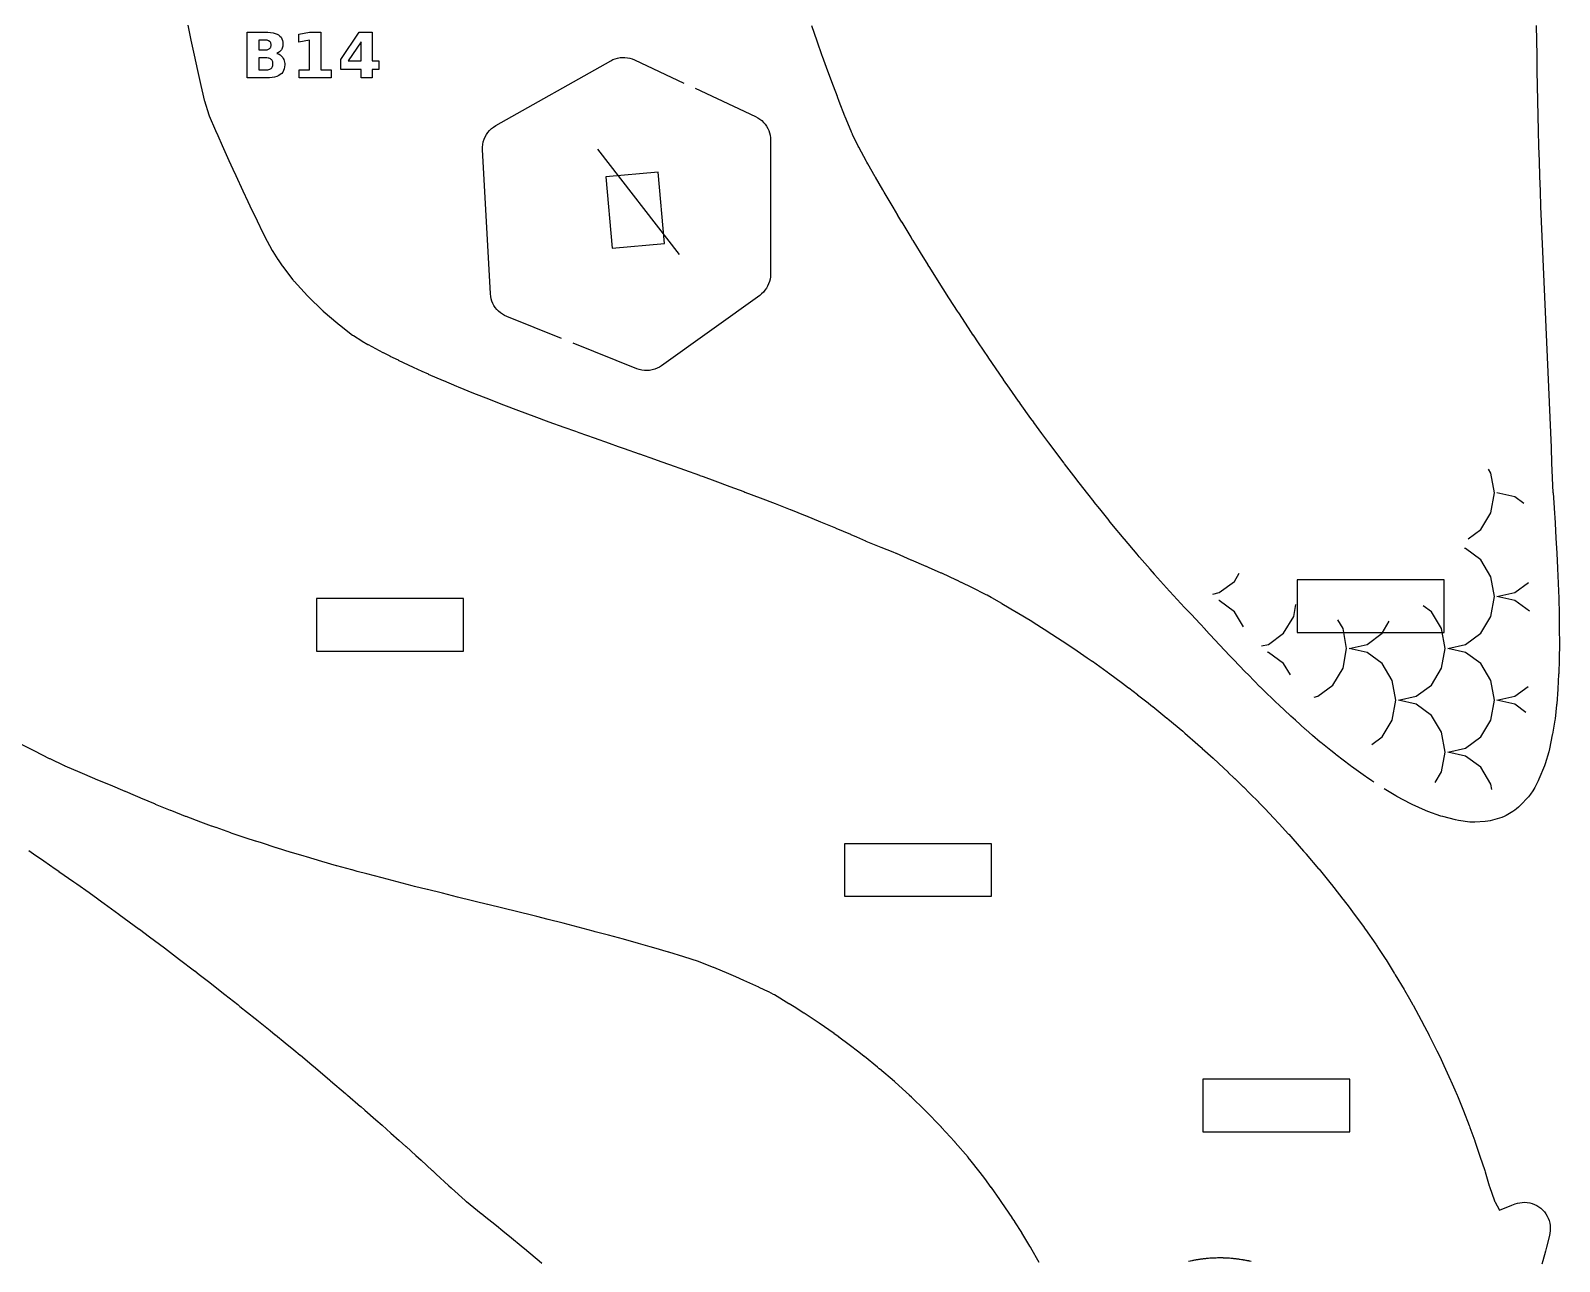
# Model space of a CAD drawing. Header units: millimetres. Extents: x 1 to 297, y 5 to 290.
# Drawn here: x 209.9 to 291, y 70.2 to 135.5 of the extents above; entities that cross this region are included whole.
import ezdxf

# ---------------------------------------------------------------- set-up
doc = ezdxf.new("R2010")
doc.units = ezdxf.units.MM
for name, color, linetype in [('CUT', 1, 'CONTINUOUS'), ('ENGRAVE', 5, 'CONTINUOUS'), ('SCORE', 7, 'CONTINUOUS')]:
    doc.layers.add(name, color=color, linetype=linetype)

msp = doc.modelspace()

# ---------------------------------------------------------------- linework, layer by layer
at = {"layer": 'CUT', "color": 1}
for points in [[(218.2818, 135.8169), (218.4464, 135.0204), (218.6191, 134.2163), (218.7911, 133.4193), (218.968, 132.6196), (219.0726, 132.1586), (219.1451, 131.8443), (219.1583, 131.796), (219.3943, 131.056), (219.4161, 130.9979), (219.7486, 130.2332), (219.8686, 129.961), (220.1007, 129.4342), (220.459, 128.6346), (220.6682, 128.1759), (220.8236, 127.8347), (221.193, 127.0361), (221.4678, 126.4535), (221.5709, 126.235), (221.9518, 125.4377), (222.267, 124.7926), (222.3404, 124.643), (222.3494, 124.6253), (222.7557, 123.8604), (222.7813, 123.8166), (223.0577, 123.3864), (223.0675, 123.3717), (223.2826, 123.0573), (223.3016, 123.0311), (223.8513, 122.3124), (223.8664, 122.2933), (223.8938, 122.2604), (223.9128, 122.2386), (224.625, 121.4585), (224.638, 121.4446), (224.6456, 121.4368), (224.6604, 121.4221), (225.4429, 120.6699), (225.455, 120.6587), (225.4643, 120.6505), (226.2399, 119.9897), (226.2557, 119.9766), (226.401, 119.861), (226.4063, 119.8569), (227.0199, 119.3795), (227.0681, 119.3455), (227.5017, 119.0708), (227.5229, 119.058), (227.827, 118.8821), (227.846, 118.8715), (228.6295, 118.4547), (228.6397, 118.4494), (228.9957, 118.2686), (229.0017, 118.2655), (229.4277, 118.055), (229.4376, 118.0503), (230.2276, 117.6773), (230.2355, 117.6737), (230.6863, 117.4686), (231.0264, 117.3145), (231.0345, 117.3109), (231.8256, 116.9661), (231.8334, 116.9627), (232.5324, 116.6695), (232.5341, 116.6688), (232.6229, 116.6314), (233.4248, 116.3029), (233.4313, 116.3003), (234.2228, 115.9866), (234.5233, 115.8701), (234.5246, 115.8696), (235.0222, 115.6762), (235.8221, 115.3723), (236.6252, 115.0737), (237.4209, 114.7793), (238.2242, 114.4893), (238.8334, 114.2708), (239.0229, 114.2031), (239.8229, 113.9203), (240.6243, 113.64), (241.1062, 113.471), (241.1077, 113.4705), (241.4236, 113.3594), (241.4263, 113.3584), (242.2241, 113.0757), (242.226, 113.075), (243.0232, 112.7912), (243.0273, 112.7898), (243.3581, 112.6708), (243.3595, 112.6703), (243.822, 112.5034), (244.6244, 112.2187), (245.4205, 111.9372), (245.43, 111.9338), (245.604, 111.8708), (245.6055, 111.8702), (246.2217, 111.6462), (246.23, 111.6432), (247.0217, 111.3495), (247.0309, 111.346), (247.7574, 111.0704), (247.7589, 111.0698), (247.8242, 111.045), (248.6252, 110.7435), (248.6278, 110.7425), (249.4209, 110.4421), (249.4329, 110.4375), (249.8619, 110.2702), (249.8637, 110.2695), (250.2205, 110.1298), (250.235, 110.1241), (251.0226, 109.8051), (251.0344, 109.8002), (251.8251, 109.4711), (252.6218, 109.145), (252.6358, 109.1392), (253.4205, 108.8076), (253.4389, 108.7996), (253.7353, 108.6691), (253.7374, 108.6682), (254.2192, 108.455), (254.2392, 108.4466), (255.0234, 108.1323), (255.0329, 108.1284), (255.6646, 107.8697), (255.6658, 107.8691), (255.8203, 107.8057), (255.8376, 107.7984), (256.6279, 107.4608), (256.6312, 107.4594), (257.4235, 107.1184), (257.4365, 107.1127), (257.5353, 107.0689), (257.5368, 107.0682), (258.2203, 106.7644), (258.2417, 106.7547), (259.0267, 106.3891), (259.0372, 106.3842), (259.2763, 106.2703), (259.2877, 106.2648), (259.8307, 105.9999), (259.8353, 105.9976), (260.6049, 105.6185), (260.664, 105.5875), (260.8747, 105.4703), (260.8927, 105.4601), (261.4343, 105.1477), (261.441, 105.1438), (262.2287, 104.6834), (262.248, 104.6719), (262.2597, 104.6648), (262.2622, 104.6633), (263.0307, 104.1944), (263.0483, 104.1834), (263.5537, 103.8642), (263.5563, 103.8625), (263.8329, 103.6869), (263.8483, 103.677), (264.6399, 103.1591), (264.6424, 103.1574), (264.7828, 103.0651), (264.7905, 103.06), (265.4355, 102.6294), (265.4484, 102.6207), (265.9709, 102.263), (265.9744, 102.2606), (266.2344, 102.0815), (266.2516, 102.0694), (267.0376, 101.5093), (267.0501, 101.5002), (267.1003, 101.4636), (267.109, 101.4572), (267.8413, 100.9133), (267.8485, 100.9079), (268.1729, 100.6636), (268.1833, 100.6557), (268.6423, 100.303), (268.6495, 100.2974), (269.2062, 99.8636), (269.2181, 99.8542), (269.4433, 99.6745), (269.4506, 99.6687), (270.2001, 99.0622), (270.2104, 99.0539), (270.2437, 99.0263), (270.2522, 99.0192), (271.0411, 98.3569), (271.0561, 98.3441), (271.1553, 98.2583), (271.1591, 98.255), (271.8433, 97.6586), (271.8559, 97.6475), (272.0671, 97.4588), (272.0738, 97.4527), (272.6473, 96.9331), (272.6537, 96.9272), (272.9442, 96.6606), (272.9565, 96.6492), (273.4484, 96.1861), (273.4547, 96.1801), (273.7911, 95.8594), (273.8023, 95.8485), (274.2495, 95.412), (274.2556, 95.4059), (274.6067, 95.0588), (274.6183, 95.0472), (275.0505, 94.6091), (275.0565, 94.6029), (275.3909, 94.2597), (275.406, 94.2439), (275.8518, 93.771), (275.8576, 93.7648), (276.1457, 93.4553), (276.1539, 93.4464), (276.6509, 92.9026), (276.6603, 92.8922), (276.8749, 92.6523), (276.8793, 92.6474), (277.4502, 92.003), (277.4627, 91.9887), (277.581, 91.8513), (277.5853, 91.8463), (278.2481, 91.0685), (278.2669, 91.046), (278.9109, 90.2559), (278.9255, 90.2377), (279.0568, 90.0708), (279.0613, 90.065), (279.5361, 89.4545), (279.55, 89.4364), (279.858, 89.0262), (279.8622, 89.0205), (280.1388, 88.648), (280.1439, 88.6411), (280.6547, 87.9437), (280.6668, 87.9269), (280.725, 87.8448), (280.7272, 87.8418), (281.2788, 87.0593), (281.3022, 87.0249), (281.4611, 86.784), (281.4643, 86.779), (281.8079, 86.2528), (281.824, 86.2276), (282.2598, 85.5263), (282.268, 85.5129), (282.3127, 85.4392), (282.7883, 84.6523), (282.8053, 84.6235), (283.064, 84.1702), (283.0664, 84.1661), (283.2458, 83.8491), (283.2602, 83.8232), (283.6832, 83.0359), (283.8638, 82.699), (283.8686, 82.6902), (284.1031, 82.245), (284.1141, 82.2236), (284.5038, 81.4504), (284.521, 81.4148), (284.6664, 81.1038), (284.6696, 81.097), (284.8835, 80.6325), (285.2479, 79.8451), (285.2609, 79.8161), (285.4682, 79.3388), (285.4695, 79.3359), (285.5946, 79.0458), (285.6088, 79.0115), (285.9214, 78.2281), (286.233, 77.4478), (286.2492, 77.4051), (286.2701, 77.3471), (286.271, 77.3446), (286.525, 76.6354), (286.5325, 76.6139), (286.7996, 75.8263), (286.8011, 75.8216), (287.059, 75.0518), (287.0775, 74.992), (287.2908, 74.24), (287.3017, 74.2055), (287.565, 73.4506), (287.5728, 73.4307), (287.5822, 73.4115), (287.8335, 72.9458), (288.4944, 73.2272), (288.6597, 73.285), (288.7868, 73.3204), (288.9145, 73.3494), (289.0462, 73.3662), (289.1789, 73.3702), (289.3114, 73.3613), (289.4424, 73.3398), (289.5707, 73.3057), (289.6951, 73.2593), (289.8145, 73.2013), (289.9277, 73.1319), (290.0337, 73.052), (290.1315, 72.9622), (290.2202, 72.8634), (290.299, 72.7565), (290.367, 72.6425), (290.4238, 72.5225), (290.4687, 72.3976), (290.5014, 72.2689), (290.5215, 72.1377), (290.5287, 72.0069), (290.529, 71.9683), (290.5248, 71.8513), (290.5103, 71.7334), (290.486, 71.6188), (290.3228, 70.9853), (290.273, 70.787), (290.1418, 70.2603), (290.09, 70.0974)], [(281.1819, 95.6623), (281.0723, 95.7349), (280.7792, 95.9262), (280.7368, 95.9551), (279.9807, 96.4912), (279.9306, 96.5285), (279.9176, 96.5386), (279.9123, 96.5427), (279.1727, 97.1079), (279.1346, 97.1381), (278.8918, 97.338), (278.3694, 97.7599), (278.3348, 97.7888), (277.93, 98.1389), (277.5665, 98.4472), (277.535, 98.4748), (277.0198, 98.9402), (276.7639, 99.1673), (276.7352, 99.1935), (276.1526, 99.7415), (275.9615, 99.9183), (275.9353, 99.9431), (275.3213, 100.5427), (275.1593, 100.6984), (275.1355, 100.7219), (274.5202, 101.3439), (274.3574, 101.5063), (274.3356, 101.5286), (273.7454, 102.1453), (273.5557, 102.3414), (273.5356, 102.3625), (272.995, 102.9461), (272.7486, 103.2089), (272.7415, 103.2165), (272.2528, 103.746), (272.2476, 103.7516), (271.9462, 104.0701), (271.9449, 104.0715), (271.4964, 104.5467), (271.1537, 104.9073), (271.1368, 104.9254), (270.7498, 105.348), (270.3522, 105.7799), (270.3367, 105.7971), (270.0237, 106.1491), (269.5508, 106.6786), (269.5366, 106.6948), (269.3162, 106.9497), (268.7496, 107.6022), (268.7366, 107.6174), (268.6243, 107.7507), (267.9521, 108.5453), (267.9408, 108.5587), (267.2872, 109.3522), (267.1469, 109.5225), (267.1368, 109.535), (266.6403, 110.1529), (266.3463, 110.519), (266.3363, 110.5315), (266.0057, 110.9535), (265.5451, 111.5419), (265.5363, 111.5533), (265.3825, 111.7542), (264.7713, 112.5534), (264.7447, 112.588), (264.7359, 112.5996), (264.169, 113.3547), (263.9439, 113.6544), (263.9358, 113.6654), (263.5753, 114.1555), (263.1431, 114.743), (263.1357, 114.7533), (262.99, 114.9553), (262.9888, 114.957), (262.4155, 115.7545), (262.413, 115.7581), (262.3424, 115.857), (262.3352, 115.8672), (261.8526, 116.5569), (261.5417, 117.0014), (261.5351, 117.011), (261.2974, 117.3572), (260.7498, 118.1559), (260.7473, 118.1595), (260.7408, 118.1691), (260.7349, 118.1779), (260.2131, 118.9577), (260.2123, 118.959), (259.9403, 119.3666), (259.9347, 119.3749), (259.683, 119.7583), (259.159, 120.5581), (259.1398, 120.5873), (259.1345, 120.5954), (258.641, 121.3583), (258.6397, 121.3603), (258.3393, 121.8265), (258.3344, 121.834), (258.1284, 122.1585), (258.1267, 122.1612), (257.6234, 122.958), (257.6208, 122.9621), (257.5386, 123.0933), (257.534, 123.1007), (257.1271, 123.7598), (257.126, 123.7615), (256.7381, 124.3918), (256.7339, 124.3988), (256.6365, 124.5592), (256.6341, 124.5632), (256.1541, 125.3602), (256.1527, 125.3626), (255.9378, 125.7209), (255.9333, 125.7286), (255.6777, 126.1614), (255.2061, 126.9616), (255.1371, 127.0785), (255.1335, 127.0847), (254.7393, 127.7611), (254.7378, 127.7635), (254.3367, 128.4551), (254.3334, 128.4608), (254.2851, 128.5451), (254.2643, 128.5827), (253.8612, 129.341), (253.8356, 129.3919), (253.5356, 130.0194), (253.5287, 130.0341), (253.4768, 130.1462), (253.4559, 130.1938), (253.1388, 130.9546), (253.1247, 130.9899), (252.8248, 131.7714), (252.8234, 131.7751), (252.7314, 132.0169), (252.7282, 132.0254), (252.524, 132.5736), (252.2266, 133.371), (252.2245, 133.3769), (251.9359, 134.1619), (251.9267, 134.1879), (251.6562, 134.9732), (251.3774, 135.7733)], [(289.7897, 135.8019), (289.7986, 135.0029), (289.8099, 134.2023), (289.8226, 133.4022), (289.8365, 132.6022), (289.8514, 131.8021), (289.8672, 131.0047), (289.8867, 130.2058), (289.9108, 129.4041), (289.9372, 128.603), (289.9642, 127.8029), (289.9916, 127.0028), (290.0193, 126.2026), (290.0469, 125.4043), (290.0766, 124.6064), (290.1105, 123.8058), (290.1476, 123.0038), (290.1842, 122.204), (290.22, 121.4042), (290.2201, 121.4025), (290.2548, 120.6042), (290.2548, 120.6023), (290.2884, 119.8042), (290.323, 119.0082), (290.3639, 118.2042), (290.4039, 117.4056), (290.4041, 117.4017), (290.4417, 116.6059), (290.4419, 116.6009), (290.4749, 115.8416), (290.4764, 115.8064), (290.4767, 115.7996), (290.5067, 115.004), (290.5067, 115.0015), (290.5351, 114.2082), (290.5702, 113.4057), (290.5705, 113.4005), (290.6021, 112.6074), (290.6024, 112.5981), (290.6283, 111.811), (290.6289, 111.7958), (290.6745, 111.0086), (290.675, 111.001), (290.7307, 110.2098), (290.7313, 110.2002), (290.7814, 109.4094), (290.782, 109.3995), (290.8263, 108.6042), (290.8709, 107.8059), (290.8711, 107.8023), (290.9133, 107.0065), (290.9136, 107.0011), (290.9523, 106.2123), (290.9531, 106.194), (290.9807, 105.4117), (290.9812, 105.3925), (290.9976, 104.608), (290.9978, 104.5944), (291.0063, 103.8011), (291.0151, 103.0142), (291.0152, 102.9859), (291.0075, 102.2182), (291.0065, 102.1781), (290.9757, 101.4074), (290.9747, 101.3854), (290.9306, 100.6065), (290.9292, 100.5838), (290.873, 99.8201), (290.8679, 99.766), (290.7832, 99.0265), (290.7726, 98.9525), (290.643, 98.198), (290.639, 98.1754), (290.4959, 97.4204), (290.4588, 97.2715), (290.2599, 96.6329), (290.2182, 96.5179), (289.9253, 95.8122), (289.8862, 95.7268), (289.7087, 95.3718), (289.6081, 95.203), (289.4848, 95.0269), (289.3716, 94.8864), (288.9369, 94.4158), (288.8463, 94.3265), (288.7478, 94.2462), (288.6533, 94.1762), (288.5455, 94.1042), (288.1942, 93.8933), (288.0827, 93.8333), (287.9646, 93.7833), (287.844, 93.745), (287.3398, 93.6106), (287.2112, 93.5829), (287.0806, 93.5678), (286.5367, 93.5315), (286.3975, 93.5294), (286.2589, 93.5416), (285.6633, 93.6247), (285.509, 93.6556), (284.8245, 93.8351), (284.7332, 93.8626), (284.0405, 94.0982), (283.9113, 94.1497), (283.2032, 94.4761), (283.131, 94.5121), (282.3969, 94.9057), (282.3345, 94.9413), (281.7278, 95.3098)], [(238.1059, 119.1904), (235.1901, 120.359), (235.0735, 120.4123), (234.9609, 120.4772), (234.8549, 120.5525), (234.7565, 120.6374), (234.6665, 120.7313), (234.5859, 120.8333), (234.5152, 120.9424), (234.4551, 121.0577), (234.4062, 121.1781), (234.3689, 121.3027), (234.3435, 121.4302), (234.3304, 121.5577), (233.9113, 129.216), (233.9107, 129.353), (233.9242, 129.4913), (233.9515, 129.6275), (233.9924, 129.7602), (234.0465, 129.8882), (234.1133, 130.01), (234.192, 130.1245), (234.2818, 130.2304), (234.3819, 130.3268), (234.4912, 130.4126), (234.607, 130.4858), (240.7095, 133.9292), (240.8249, 133.9873), (240.9469, 134.0347), (241.0729, 134.0703), (241.2017, 134.0938), (241.3321, 134.1049), (241.463, 134.1036), (241.5932, 134.0899), (241.7215, 134.0638), (241.8467, 134.0256), (241.9661, 133.9764), (244.5902, 132.7453)], [(245.1787, 132.4692), (248.3907, 130.9623), (248.5038, 130.9026), (248.6122, 130.8315), (248.7135, 130.7505), (248.8067, 130.6603), (248.891, 130.5618), (248.9657, 130.4557), (249.03, 130.3431), (249.0834, 130.2249), (249.1254, 130.1023), (249.1557, 129.9762), (249.174, 129.8478), (249.1801, 129.72), (249.1801, 122.5969), (249.174, 122.4684), (249.1555, 122.3393), (249.1248, 122.2125), (249.0823, 122.0893), (249.0283, 121.9706), (248.9633, 121.8575), (248.8879, 121.7511), (248.8028, 121.6524), (248.7087, 121.5621), (248.6078, 121.4823), (243.404, 117.7505), (243.2896, 117.6769), (243.1668, 117.6142), (243.0382, 117.5642), (242.9054, 117.5273), (242.7695, 117.5038), (242.6319, 117.4942), (242.4941, 117.4983), (242.3573, 117.5162), (242.2231, 117.5477), (242.0944, 117.592), (238.7092, 118.9486)], [(263.4189, 70.1754), (262.9892, 70.9553), (262.9807, 70.9703), (262.937, 71.0446), (262.5159, 71.7527), (262.5062, 71.7685), (262.1402, 72.3434), (262.1339, 72.3531), (262.0003, 72.5545), (261.9955, 72.5616), (261.4523, 73.3558), (261.341, 73.5173), (260.8992, 74.1489), (260.8888, 74.1632), (260.5428, 74.6285), (260.5374, 74.6357), (260.2966, 74.9498), (260.2902, 74.9579), (259.7435, 75.6468), (259.7395, 75.6518), (259.663, 75.746), (259.6532, 75.7579), (258.9806, 76.5458), (258.9721, 76.5555), (258.9466, 76.5842), (258.9419, 76.5893), (258.2516, 77.3468), (258.2472, 77.3516), (258.1499, 77.456), (258.1413, 77.4651), (257.4842, 78.1426), (257.4752, 78.1517), (257.3505, 78.275), (257.3447, 78.2806), (256.6557, 78.9441), (256.5539, 79.0415), (256.5436, 79.0511), (255.7886, 79.7399), (255.7793, 79.7482), (255.7536, 79.7707), (255.7482, 79.7754), (254.9541, 80.4547), (254.949, 80.459), (254.8526, 80.5396), (254.8466, 80.5447), (254.1593, 81.1049), (254.1473, 81.1144), (253.8573, 81.339), (253.3578, 81.7226), (253.3516, 81.7273), (252.8039, 82.1369), (252.7967, 82.1423), (252.5622, 82.3123), (252.551, 82.3202), (251.7617, 82.8662), (251.7539, 82.8715), (251.6558, 82.9371), (250.9651, 83.398), (250.953, 83.4059), (250.435, 83.734), (250.1641, 83.9029), (250.1573, 83.9071), (249.3833, 84.3756), (249.3431, 84.3979), (249.0832, 84.5296), (249.071, 84.5357), (248.5734, 84.7742), (248.563, 84.7791), (247.773, 85.1395), (247.7656, 85.1428), (247.3394, 85.3306), (246.9749, 85.4899), (246.9661, 85.4936), (246.1787, 85.8232), (246.165, 85.8287), (245.3968, 86.1287), (245.3913, 86.1308), (245.3582, 86.1424), (244.5808, 86.3889), (243.7823, 86.6375), (243.7741, 86.64), (242.9847, 86.8736), (242.7954, 86.9278), (242.1847, 87.1031), (241.3845, 87.3258), (240.584, 87.5425), (239.8863, 87.7273), (239.7829, 87.7548), (238.9833, 87.9647), (238.1829, 88.1717), (237.3821, 88.3767), (236.7918, 88.5272), (236.5853, 88.58), (236.5784, 88.5817), (235.7831, 88.7753), (234.9832, 88.9689), (234.9814, 88.9693), (234.184, 89.1635), (234.1803, 89.1644), (233.5208, 89.3271), (233.3848, 89.3607), (233.3788, 89.3622), (232.5828, 89.5631), (231.7857, 89.7628), (230.985, 89.9584), (230.979, 89.9599), (230.3081, 90.1271), (230.1869, 90.1574), (230.1761, 90.1601), (229.3859, 90.3648), (229.376, 90.3674), (228.5829, 90.5792), (227.7813, 90.7904), (227.2628, 90.9273), (226.9883, 91.0001), (226.9723, 91.0044), (226.1869, 91.2231), (226.1721, 91.2273), (225.3795, 91.4578), (224.5807, 91.6896), (224.5774, 91.6905), (224.4499, 91.7278), (223.7878, 91.9225), (223.7689, 91.9282), (222.9862, 92.1709), (222.9684, 92.1765), (222.1802, 92.433), (221.8835, 92.5279), (221.8791, 92.5293), (221.3835, 92.6897), (221.3696, 92.6942), (220.5879, 92.9566), (220.5631, 92.9652), (219.776, 93.2466), (219.7733, 93.2476), (219.5503, 93.3279), (219.5411, 93.3312), (218.9755, 93.5395), (218.9725, 93.5406), (218.1857, 93.8326), (218.1608, 93.8421), (217.4302, 94.1299), (217.4285, 94.1306), (217.381, 94.1494), (217.3629, 94.1567), (216.5724, 94.4827), (216.5704, 94.4835), (215.7836, 94.8095), (215.7577, 94.8206), (215.5064, 94.9309), (215.5045, 94.9318), (214.9769, 95.1645), (214.9641, 95.17), (214.1773, 95.496), (213.596, 95.7304), (213.3874, 95.8146), (213.3549, 95.8282), (212.5724, 96.1682), (212.5675, 96.1704), (211.7832, 96.515), (211.7551, 96.5277), (211.7461, 96.5319), (210.9843, 96.8882), (210.9505, 96.9046), (210.1678, 97.2978), (210.0979, 97.3327), (209.385, 97.6895)], [(209.8456, 92.0396), (210.1001, 91.8631), (210.1046, 91.86), (210.6459, 91.4814), (211.252, 91.0627), (211.2551, 91.0606), (211.4405, 90.9317), (211.4454, 90.9283), (212.2414, 90.3698), (212.2449, 90.3673), (212.3927, 90.2629), (212.3977, 90.2594), (213.0429, 89.7992), (213.0442, 89.7983), (213.5134, 89.4628), (213.5187, 89.459), (213.8443, 89.2237), (214.6197, 88.6627), (214.6253, 88.6586), (214.6428, 88.6458), (214.6459, 88.6435), (215.4449, 88.0555), (215.7071, 87.8623), (215.7125, 87.8582), (216.2451, 87.4614), (216.7804, 87.0621), (216.7861, 87.0578), (217.0444, 86.863), (217.046, 86.8618), (217.8428, 86.259), (217.848, 86.255), (218.6433, 85.6471), (218.648, 85.6436), (218.8856, 85.4603), (218.8882, 85.4583), (219.4437, 85.0277), (219.4484, 85.024), (219.9137, 84.66), (219.9163, 84.658), (220.2441, 84.4002), (220.2489, 84.3964), (220.9251, 83.8597), (220.9277, 83.8576), (221.0472, 83.7623), (221.846, 83.1262), (221.8475, 83.125), (221.9289, 83.06), (221.9326, 83.057), (222.6449, 82.4841), (222.6494, 82.4804), (222.9218, 82.2593), (222.9246, 82.257), (223.4453, 81.8321), (223.4498, 81.8284), (223.8984, 81.459), (223.9012, 81.4567), (224.2457, 81.1714), (224.2503, 81.1676), (224.8592, 80.6587), (224.8621, 80.6563), (225.0461, 80.5016), (225.0507, 80.4978), (225.8046, 79.8584), (225.8075, 79.8559), (225.848, 79.8213), (225.8493, 79.8202), (226.6492, 79.1362), (226.7402, 79.0586), (226.744, 79.0553), (227.4469, 78.451), (227.4512, 78.4473), (227.6696, 78.2579), (227.6727, 78.2552), (228.2473, 77.7538), (228.2516, 77.7501), (228.5839, 77.4576), (228.5871, 77.4548), (229.0477, 77.0468), (229.0519, 77.0431), (229.4839, 76.6573), (229.4871, 76.6544), (229.8482, 76.3298), (229.8523, 76.326), (230.3697, 75.857), (230.373, 75.854), (230.6495, 75.6016), (230.6517, 75.5996), (231.2428, 75.0577), (231.2484, 75.0526), (231.4524, 74.8634), (232.1072, 74.2597), (232.1178, 74.2499), (232.2447, 74.1304), (232.2569, 74.1192), (232.9923, 73.4632), (233.0069, 73.4506), (233.0414, 73.4217), (233.0535, 73.4118), (233.8437, 72.7842), (233.8499, 72.7792), (234.0002, 72.6584), (234.6436, 72.1407), (234.6508, 72.135), (234.9897, 71.8585), (234.9907, 71.8577), (235.4441, 71.4871), (235.4512, 71.4812), (235.9621, 71.0576), (236.2445, 70.8234), (236.2517, 70.8174), (236.9172, 70.2574), (237.0473, 70.1479)], [(274.6711, 70.2263), (274.5958, 70.2433), (274.5656, 70.2511), (274.538, 70.2575), (274.4787, 70.2698), (274.4517, 70.2747), (274.4176, 70.2815), (274.3908, 70.2871), (274.3312, 70.2982), (274.3042, 70.3026), (274.27, 70.3087), (274.243, 70.3138), (274.1715, 70.3256), (274.1567, 70.328), (274.0776, 70.3399), (274.0507, 70.3434), (274.0163, 70.3482), (273.9892, 70.3524), (273.9291, 70.3602), (273.9018, 70.3631), (273.8674, 70.3673), (273.8402, 70.3709), (273.78, 70.3775), (273.7518, 70.38), (273.7207, 70.3819), (273.6437, 70.389), (273.6128, 70.3928), (273.5846, 70.3956), (273.5242, 70.4001), (273.4968, 70.4015), (273.4621, 70.4038), (273.4348, 70.4059), (273.3743, 70.4092), (273.346, 70.4101), (273.3149, 70.4103), (273.2376, 70.4132), (273.2065, 70.4153), (273.1783, 70.4165), (273.1177, 70.4177), (273.0903, 70.4176), (273.0555, 70.418), (273.0281, 70.4186), (272.9675, 70.4186), (272.9401, 70.4179), (272.9054, 70.4176), (272.878, 70.4176), (272.8055, 70.4161), (272.7905, 70.4158), (272.7106, 70.413), (272.6834, 70.4114), (272.6488, 70.4098), (272.6214, 70.409), (272.5608, 70.4056), (272.5335, 70.4035), (272.4989, 70.4012), (272.4715, 70.3998), (272.4111, 70.3952), (272.3829, 70.3924), (272.352, 70.3887), (272.275, 70.3815), (272.2439, 70.3795), (272.2157, 70.3771), (272.1555, 70.3704), (272.1283, 70.3668), (272.0938, 70.3626), (272.0666, 70.3597), (272.0065, 70.3518), (271.9785, 70.3475), (271.9478, 70.342), (271.8714, 70.3307), (271.8405, 70.327), (271.8124, 70.323), (271.7527, 70.313), (271.7257, 70.3079), (271.6915, 70.3019), (271.6645, 70.2974), (271.6049, 70.2863), (271.5781, 70.2806), (271.544, 70.2739), (271.5171, 70.2689), (271.4461, 70.2541), (271.4314, 70.251), (271.3534, 70.2336)]]:
    msp.add_lwpolyline(points, dxfattribs=at)
for points in [[(240.7753, 123.9907), (243.5547, 124.2337), (243.2247, 128.0093), (240.4453, 127.7663), (240.7753, 123.9907)], [(284.895, 103.605), (284.895, 106.395), (277.105, 106.395), (277.105, 103.605), (284.895, 103.605)], [(232.895, 105.395), (225.105, 105.395), (225.105, 102.605), (232.895, 102.605), (232.895, 105.395)], [(260.895, 92.395), (253.105, 92.395), (253.105, 89.605), (260.895, 89.605), (260.895, 92.395)], [(279.895, 77.105), (279.895, 79.895), (272.105, 79.895), (272.105, 77.105), (279.895, 77.105)]]:
    msp.add_lwpolyline(points, close=True, dxfattribs=at)
at = {"layer": 'ENGRAVE', "color": 5}
for points in [[(223.179, 134.2364), (223.2286, 134.1976), (223.2731, 134.1532), (223.3125, 134.1034), (223.3463, 134.0488), (223.374, 133.9902), (223.3955, 133.9276), (223.4109, 133.861), (223.4201, 133.7905), (223.4232, 133.716), (223.4166, 133.6038), (223.3967, 133.5015), (223.3637, 133.4092), (223.3175, 133.3268), (223.2581, 133.2544), (223.1855, 133.1919), (223.0994, 133.1392), (222.9996, 133.0961), (222.886, 133.0625), (222.7587, 133.0386), (222.6177, 133.0242), (222.4629, 133.0194), (221.4228, 133.0194), (221.4228, 135.4494), (222.3636, 135.4494), (222.5246, 135.4452), (222.67, 135.4324), (222.8, 135.4112), (222.9144, 135.3814), (223.0134, 135.3432), (223.0968, 135.2964), (223.1662, 135.2403), (223.223, 135.174), (223.2671, 135.0974), (223.2986, 135.0107), (223.3176, 134.9137), (223.3239, 134.8065), (223.3216, 134.7488), (223.3146, 134.6941), (223.3031, 134.6423), (223.287, 134.5935), (223.2662, 134.5476), (223.2409, 134.5046), (223.2111, 134.4649), (223.1772, 134.4287), (223.1391, 134.3961), (223.0969, 134.3671), (223.0505, 134.3417), (223, 134.3198), (223.0647, 134.2976), (223.1244, 134.2698), (223.179, 134.2364)], [(224.7349, 135.023), (224.1668, 134.9058), (224.1668, 135.3322), (224.7316, 135.4494), (225.3273, 135.4494), (225.3273, 133.4523), (225.8807, 133.4523), (225.8807, 133.0194), (224.1815, 133.0194), (224.1815, 133.4523), (224.7349, 133.4523), (224.7349, 135.023)], [(228.4099, 133.9162), (228.4099, 133.4621), (228.0632, 133.4621), (228.0632, 133.0194), (227.4707, 133.0194), (227.4707, 133.4621), (226.3933, 133.4621), (226.3933, 133.9992), (227.3666, 135.4494), (228.0632, 135.4494), (228.0632, 133.9162), (228.4099, 133.9162)], [(222.4869, 134.5159), (222.5263, 134.5249), (222.5618, 134.5376), (222.5933, 134.5539), (222.6207, 134.5738), (222.6441, 134.5972), (222.6632, 134.624), (222.6781, 134.6543), (222.6887, 134.688), (222.6951, 134.7252), (222.6972, 134.7658), (222.6951, 134.8059), (222.6887, 134.8428), (222.6781, 134.8763), (222.6632, 134.9065), (222.6441, 134.9334), (222.6207, 134.9571), (222.5933, 134.9772), (222.5618, 134.9937), (222.5263, 135.0065), (222.4869, 135.0157), (222.4435, 135.0211), (222.3961, 135.023), (222.0495, 135.023), (222.0495, 134.5087), (222.3961, 134.5087), (222.4435, 134.5105), (222.4869, 134.5159)], [(227.4707, 134.9335), (226.7839, 133.9162), (227.4707, 133.9162), (227.4707, 134.9335)], [(222.5827, 133.4658), (222.6274, 133.4813), (222.667, 133.5012), (222.7013, 133.5256), (222.7304, 133.5544), (222.7542, 133.5878), (222.7727, 133.6257), (222.7859, 133.6681), (222.7939, 133.715), (222.7965, 133.7665), (222.7939, 133.8169), (222.786, 133.8629), (222.7729, 133.9046), (222.7546, 133.9419), (222.731, 133.9748), (222.7021, 134.0033), (222.668, 134.0274), (222.6285, 134.0471), (222.5837, 134.0625), (222.5336, 134.0734), (222.4781, 134.08), (222.4173, 134.0822), (222.0495, 134.0822), (222.0495, 133.4458), (222.4173, 133.4458), (222.4776, 133.448), (222.5328, 133.4547), (222.5827, 133.4658)]]:
    msp.add_lwpolyline(points, close=True, dxfattribs=at)
at = {"layer": 'SCORE', "color": 7}
for points in [[(240.0104, 129.2391), (244.339, 123.6447)], [(286.1691, 108.5622), (286.8402, 109.0605), (287.3767, 109.9527), (287.5651, 111.0051), (287.3767, 112.0574), (287.2584, 112.2543)], [(289.136, 110.4348), (288.6498, 110.7957), (287.7026, 111.0051)], [(285.0901, 102.7551), (286.0373, 102.9644), (286.8402, 103.5605), (287.3767, 104.4527), (287.5651, 105.5051), (287.3767, 106.5574), (286.8402, 107.4496), (286.0373, 108.0457), (285.9752, 108.0594)], [(272.6316, 105.6385), (272.9748, 105.7144), (273.7777, 106.3105), (274.0414, 106.7489)], [(287.7026, 105.5051), (288.6498, 105.7144), (289.3735, 106.2517)], [(289.4198, 104.724), (288.6498, 105.2957), (287.7026, 105.5051)], [(274.2592, 103.899), (273.7777, 104.6996), (272.9748, 105.2957), (272.95, 105.3012)], [(275.2194, 102.8831), (275.5873, 102.9644), (276.3902, 103.5605), (276.9267, 104.4527), (277.039, 105.0797)], [(282.4776, 100.0051), (283.4248, 100.2144), (284.2277, 100.8105), (284.7642, 101.7027), (284.9526, 102.7551), (284.7642, 103.8074), (284.2277, 104.6996), (283.7947, 105.0211)], [(278.0053, 100.1714), (278.1998, 100.2144), (279.0027, 100.8105), (279.5392, 101.7027), (279.7276, 102.7551), (279.5392, 103.8074), (279.2578, 104.2754)], [(279.8651, 102.7551), (280.8123, 102.9644), (281.6152, 103.5605), (281.995, 104.192)], [(276.7535, 101.3455), (276.3902, 101.9496), (275.5873, 102.5457), (275.5337, 102.5576)], [(281.0657, 97.6526), (281.6152, 98.0605), (282.1517, 98.9527), (282.3401, 100.0051), (282.1517, 101.0574), (281.6152, 101.9496), (280.8123, 102.5457), (279.8651, 102.7551)], [(285.0901, 97.2551), (286.0373, 97.4644), (286.8402, 98.0605), (287.3767, 98.9527), (287.5651, 100.0051), (287.3767, 101.0574), (286.8402, 101.9496), (286.0373, 102.5457), (285.0901, 102.7551)], [(287.7026, 100.0051), (288.6498, 100.2144), (289.3608, 100.7423)], [(284.4291, 95.6453), (284.7642, 96.2027), (284.9526, 97.2551), (284.7642, 98.3074), (284.2277, 99.1996), (283.4248, 99.7957), (282.4776, 100.0051)], [(289.2361, 99.3604), (288.6498, 99.7957), (287.7026, 100.0051)], [(287.4281, 95.2704), (287.3767, 95.5574), (286.8402, 96.4496), (286.0373, 97.0457), (285.0901, 97.2551)]]:
    msp.add_lwpolyline(points, dxfattribs=at)

doc.saveas('drawing.dxf')
